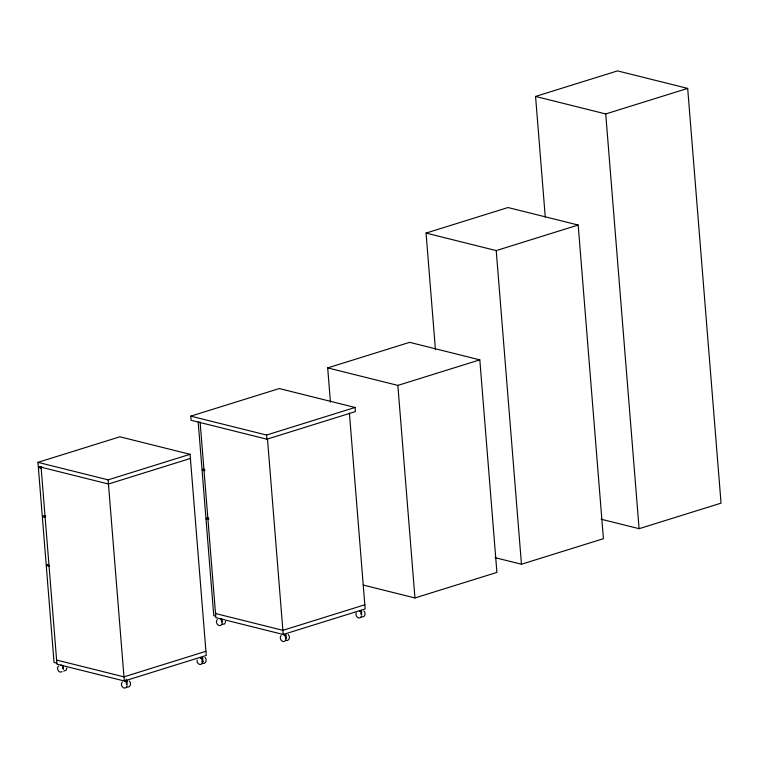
<?xml version="1.0" encoding="UTF-8"?>
<svg xmlns="http://www.w3.org/2000/svg" width="759" height="759" viewBox="0 0 759 759"><rect width="100%" height="100%" fill="white"/><g stroke="black" fill="none" stroke-linecap="round" stroke-linejoin="round"><path stroke-width="1.14" d="M66.697 668.024L66.261 670.074L63.747 671.155M197.065 660.074C196.496 663.119 199.949 666.203 202.473 663.451M225.613 621.498L224.768 623.936L221.562 624.353M63.225 668.281L62.855 667.588L62.779 668.262M356.123 612.855C354.965 615.947 358.571 619.961 361.379 616.925M222.169 624.012C219.636 628.528 214.209 622.551 217.321 619.553M220.309 618.917L222.083 619.012L221.998 622.94M284.132 634.885L284.976 634.714M58.415 666.079C56.1 668.233 58.822 673.907 62.105 671.668M122.265 682.009C119.543 684.684 123.651 690.586 126.838 687.028M222.036 621.887L222.045 621.241M281.172 635.482C278.449 638.158 282.557 644.059 285.745 640.501M63.358 669.372L63.168 665.539L62.323 665.32M202.283 661.829L202.957 661.649L202.653 657.892L200.139 657.721L202.653 657.892M285.08 634.733L285.934 634.941L286.238 638.708L285.707 638.888M127.076 685.358L127.028 681.468L124.504 681.297L127.028 681.468M361.616 615.255L361.559 611.365L359.861 610.938M202.273 659.96L202.264 660.615M285.83 637.845L285.83 637.086M545.256 216.96L535.56 96.44L617.513 70.891L687.682 88.405L721.05 503.151L639.097 528.691L601.137 519.222M535.56 96.44L605.729 113.945L687.682 88.405M435.448 349.814L426.055 233.079L508.008 207.53L578.178 225.043L603.414 538.691L521.461 564.241L495.001 557.637M426.055 233.079L496.225 250.593L578.178 225.043M330.44 402.137L327.689 367.897L409.642 342.347L479.811 359.861L496.908 572.409L414.955 597.959L363.191 585.047M190.405 458.455L108.452 484.005L38.282 466.491L37.95 462.345L119.903 436.795L190.073 454.309L206.258 655.453L124.305 681.003L56.944 664.191L41.09 467.193M190.775 416.141L279.284 388.551L355.07 407.46L355.402 411.606L266.893 439.195L191.107 420.287L190.775 416.141L266.551 435.049L355.07 407.46M45.056 516.443L42.248 515.74L38.367 467.525L41.754 466.472M327.689 367.897L397.858 385.401L479.811 359.861M37.95 462.345L108.12 479.849L190.073 454.309M48.974 565.17L46.166 564.478L42.333 516.775L45.72 515.722M208.697 518.397L205.898 517.695L202.055 470.001L204.323 469.29M56.859 663.157L54.05 662.455L46.252 565.512L48.51 564.81M215.651 616.147L213.772 615.672L205.974 518.729L208.241 518.027M216.334 613.263L215.518 613.519L282.879 630.331L364.832 604.781M61.47 665.112L60.654 665.368L61.868 665.605M62.352 665.785L63.168 665.539M205.926 651.307L123.973 676.857L56.612 660.045M200.091 421.843L215.85 617.665L283.211 634.477L365.164 608.936L349.406 413.105M283.411 634.771L285.934 634.941M359.813 611.384L361.559 611.365M202.141 661.905L202.957 661.649M201.894 662.038L202.843 661.725M285.412 638.964L286.238 638.708M221.049 619.04L220.508 619.069M360.202 611.137L360.838 611.251L359.889 611.403M126.174 681.259C123.043 681.535 129.41 682.113 126.013 679.182M204.778 469.66L201.97 468.958L198.184 421.919M202.055 470.001L204.864 470.694M38.367 467.525L41.176 468.227M205.974 518.729L208.782 519.431M42.333 516.775L45.132 517.477M46.252 565.512L49.06 566.214M361.047 616.706C364.832 618.272 366.426 613.092 363.827 610.9M285.412 640.292C289.198 641.848 290.792 636.678 288.192 634.477M202.141 663.233C205.926 664.789 207.52 659.618 204.921 657.427M126.506 686.819C130.292 688.375 131.886 683.195 129.286 681.003M605.729 113.945L639.097 528.691M496.225 250.593L521.461 564.241M397.858 385.401L414.955 597.959M360.743 611.621L360.971 614.439M285.118 635.198L285.27 637.086M267.453 438.655L283.211 634.477M266.551 435.049L266.893 439.195M221.258 619.268L221.41 621.147M201.837 658.148L201.989 660.026M126.212 681.724L126.43 684.542M108.12 479.849L124.305 681.003M200.888 657.787L201.932 657.778L200.888 657.787"/></g></svg>
